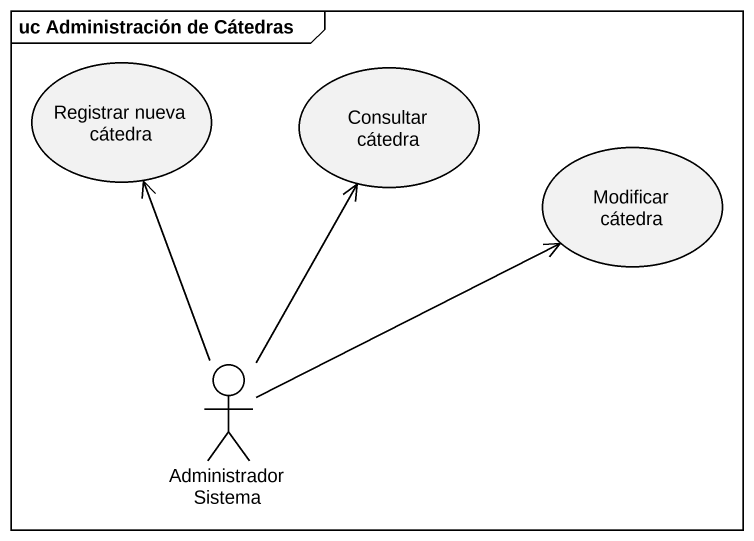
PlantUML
@startuml
mainframe uc Administración de Cátedras
usecase "Registrar nueva cátedra" as Registrar_nueva_cátedra
usecase "Consultar cátedra" as Consultar_cátedra
usecase "Modificar cátedra" as Modificar_cátedra
actor "Administrador Sistema" as Administrador_Sistema
Administrador_Sistema -up-> Registrar_nueva_cátedra
Administrador_Sistema -up-> Consultar_cátedra
Administrador_Sistema -right-> Modificar_cátedra
@enduml
